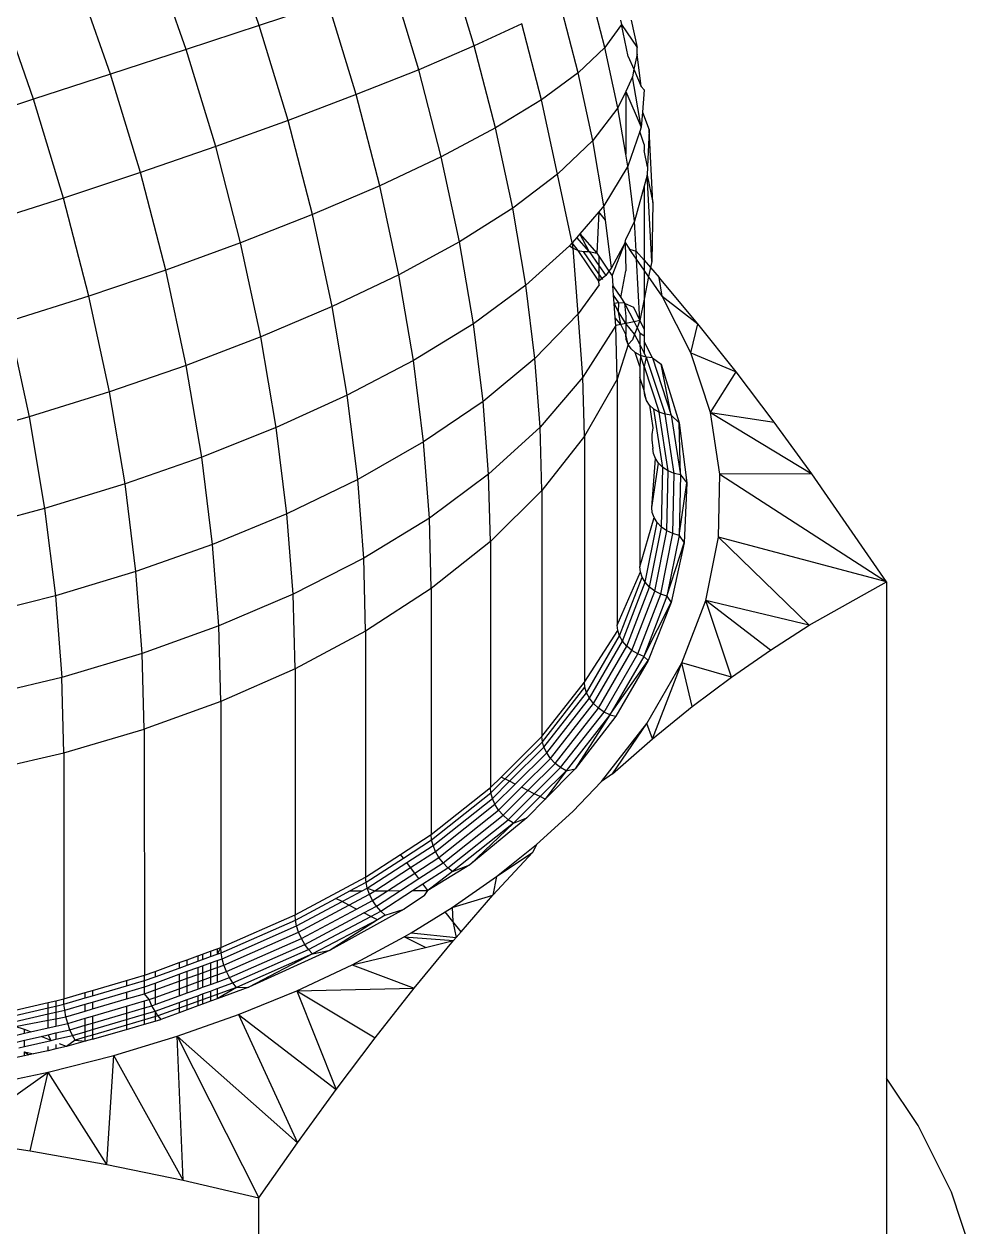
# Model space of a CAD drawing. Header units: millimetres. Extents: x 153 to 4750, y 92 to 3343.
# Drawn here: x 3365.9 to 3373, y 2191.26 to 2200.24 of the extents above; entities that cross this region are included whole.
import ezdxf

# ---------------------------------------------------------------- set-up
doc = ezdxf.new("R2010")
doc.units = ezdxf.units.MM

msp = doc.modelspace()

# ---------------------------------------------------------------- linework, layer by layer
for p, q in [((3367.657, 2200.2333), (3367.4109, 2200.9364)), ((3367.1117, 2200.0549), (3366.86, 2200.774)), ((3369.263, 2200.0805), (3369.0754, 2200.6976)), ((3366.5469, 2199.8702), (3366.292, 2200.5985)), ((3368.848, 2199.903), (3368.6488, 2200.5579)), ((3370.2384, 2200.0676), (3370.1189, 2200.5287)), ((3365.9721, 2199.6822), (3365.7162, 2200.4135)), ((3368.1728, 2200.4021), (3367.657, 2200.2333)), ((3368.3812, 2199.7166), (3368.1728, 2200.4021)), ((3370.0387, 2199.8788), (3369.9047, 2200.3961)), ((3369.6176, 2200.2459), (3369.263, 2200.0805)), ((3369.7648, 2199.6779), (3369.6176, 2200.2459)), ((3370.3613, 2200.2414), (3370.2384, 2200.0676)), ((3370.3533, 2200.2724), (3370.3613, 2200.2414)), ((3370.4128, 2200.0016), (3370.3613, 2200.2414)), ((3370.3613, 2200.2414), (3370.4779, 2200.0695)), ((3370.4353, 2200.272), (3370.4779, 2200.0695)), ((3367.657, 2200.2333), (3367.1117, 2200.0549)), ((3367.8725, 2199.5245), (3367.657, 2200.2333)), ((3367.1117, 2200.0549), (3366.5469, 2199.8702)), ((3367.3321, 2199.3299), (3367.1117, 2200.0549)), ((3369.263, 2200.0805), (3368.848, 2199.903)), ((3369.4217, 2199.4682), (3369.263, 2200.0805)), ((3370.2384, 2200.0676), (3370.0387, 2199.8788)), ((3370.3351, 2199.617), (3370.2384, 2200.0676)), ((3370.4783, 2200.0186), (3370.4779, 2200.0695)), ((3370.4128, 2200.0016), (3370.4536, 2199.906)), ((3370.4783, 2200.0186), (3370.4536, 2199.906)), ((3370.5081, 2199.7782), (3370.4783, 2200.0186)), ((3368.848, 2199.903), (3368.3812, 2199.7166)), ((3369.0164, 2199.2532), (3368.848, 2199.903)), ((3370.0387, 2199.8788), (3369.7648, 2199.6779)), ((3370.1472, 2199.3733), (3370.0387, 2199.8788)), ((3370.4536, 2199.906), (3370.4453, 2199.8502)), ((3370.4536, 2199.906), (3370.5081, 2199.7782)), ((3366.5469, 2199.8702), (3365.9721, 2199.6822)), ((3366.7701, 2199.1359), (3366.5469, 2199.8702)), ((3370.4453, 2199.8502), (3370.3936, 2199.7408)), ((3370.5092, 2199.4736), (3370.4453, 2199.8502)), ((3368.3812, 2199.7166), (3367.8725, 2199.5245)), ((3368.5575, 2199.0364), (3368.3812, 2199.7166)), ((3370.3936, 2199.7408), (3370.3351, 2199.617)), ((3370.3936, 2199.7408), (3370.3936, 2199.2726)), ((3370.3936, 2199.7408), (3370.5092, 2199.4736)), ((3370.5081, 2199.7782), (3370.5315, 2199.7534)), ((3370.5315, 2199.7534), (3370.5182, 2199.5859)), ((3365.9721, 2199.6822), (3365.3741, 2199.4867)), ((3366.1962, 2198.9449), (3365.9721, 2199.6822)), ((3369.7648, 2199.6779), (3369.4217, 2199.4682)), ((3369.8839, 2199.1229), (3369.7648, 2199.6779)), ((3370.3351, 2199.617), (3370.1472, 2199.3733)), ((3370.3936, 2199.2726), (3370.3351, 2199.617)), ((3367.8725, 2199.5245), (3367.3321, 2199.3299)), ((3368.0547, 2198.8211), (3367.8725, 2199.5245)), ((3370.5182, 2199.5859), (3370.5092, 2199.4736)), ((3370.5182, 2199.5859), (3370.5687, 2199.4533)), ((3369.4217, 2199.4682), (3369.0164, 2199.2532)), ((3369.5501, 2198.8698), (3369.4217, 2199.4682)), ((3370.4977, 2199.4403), (3370.4088, 2199.1832)), ((3370.5092, 2199.4736), (3370.4977, 2199.4403)), ((3370.5308, 2199.3449), (3370.4977, 2199.4403)), ((3370.5687, 2199.4533), (3370.5563, 2199.1783)), ((3370.5971, 2198.9127), (3370.5687, 2199.4533)), ((3370.1472, 2199.3733), (3369.8839, 2199.1229)), ((3370.2298, 2198.8867), (3370.1472, 2199.3733)), ((3370.5308, 2199.3449), (3370.5308, 2199.2995)), ((3367.3321, 2199.3299), (3366.7701, 2199.1359)), ((3367.5185, 2198.6106), (3367.3321, 2199.3299)), ((3369.0164, 2199.2532), (3368.5575, 2199.0364)), ((3369.1526, 2198.6181), (3369.0164, 2199.2532)), ((3370.4088, 2199.1832), (3370.3936, 2199.2726)), ((3370.5563, 2199.1783), (3370.5308, 2199.2995)), ((3370.4088, 2199.1832), (3370.2298, 2198.8867)), ((3370.4598, 2198.7715), (3370.4088, 2199.1832)), ((3370.5563, 2199.1783), (3370.5536, 2199.1161)), ((3366.7701, 2199.1359), (3366.1962, 2198.9449)), ((3366.9589, 2198.4072), (3366.7701, 2199.1359)), ((3369.8839, 2199.1229), (3369.5501, 2198.8698)), ((3369.9937, 2198.6109), (3369.8839, 2199.1229)), ((3370.5536, 2199.1161), (3370.5308, 2199.0326)), ((3370.5873, 2198.472), (3370.5536, 2199.1161)), ((3370.5536, 2199.1161), (3370.5971, 2198.9127)), ((3368.5575, 2199.0364), (3368.0547, 2198.8211)), ((3368.7001, 2198.3717), (3368.5575, 2199.0364)), ((3370.5308, 2199.0326), (3370.4598, 2198.7715)), ((3370.5308, 2199.0326), (3370.5308, 2198.4803)), ((3366.1962, 2198.9449), (3365.5973, 2198.7524)), ((3366.3858, 2198.2133), (3366.1962, 2198.9449)), ((3370.5971, 2198.9127), (3370.5873, 2198.472)), ((3368.0547, 2198.8211), (3367.5185, 2198.6106)), ((3368.2022, 2198.1339), (3368.0547, 2198.8211)), ((3369.5501, 2198.8698), (3369.1526, 2198.6181)), ((3369.6479, 2198.2938), (3369.5501, 2198.8698)), ((3370.1921, 2198.8426), (3370.0508, 2198.6775)), ((3370.1921, 2198.8426), (3370.1774, 2198.5327)), ((3370.2298, 2198.8867), (3370.1921, 2198.8426)), ((3370.2432, 2198.7786), (3370.1921, 2198.8426)), ((3370.2432, 2198.7786), (3370.2298, 2198.8867)), ((3370.287, 2198.4247), (3370.2432, 2198.7786)), ((3370.4598, 2198.7715), (3370.3936, 2198.6386)), ((3370.4715, 2198.5488), (3370.4598, 2198.7715)), ((3369.1526, 2198.6181), (3368.7001, 2198.3717)), ((3369.2564, 2198.0068), (3369.1526, 2198.6181)), ((3370.0277, 2198.6506), (3369.9937, 2198.6109)), ((3370.0508, 2198.6775), (3370.0277, 2198.6506)), ((3370.1204, 2198.5453), (3370.0277, 2198.6506)), ((3370.0508, 2198.6775), (3370.1774, 2198.5327)), ((3370.1204, 2198.5453), (3370.0508, 2198.6775)), ((3370.3896, 2198.6123), (3370.3936, 2198.6386)), ((3367.5185, 2198.6106), (3366.9589, 2198.4072)), ((3367.6693, 2197.9076), (3367.5185, 2198.6106)), ((3369.9746, 2198.5886), (3369.6479, 2198.2938)), ((3369.9937, 2198.6109), (3369.9746, 2198.5886)), ((3369.9746, 2198.5886), (3370.0009, 2198.5704)), ((3370.0009, 2198.5704), (3369.9937, 2198.6109)), ((3370.0373, 2198.5534), (3369.9937, 2198.6109)), ((3370.0009, 2198.5704), (3370.0373, 2198.5534)), ((3370.0375, 2198.0815), (3370.0009, 2198.5704)), ((3370.0373, 2198.5534), (3370.0781, 2198.5451)), ((3370.1921, 2198.3233), (3370.0373, 2198.5534)), ((3370.0781, 2198.5451), (3370.1204, 2198.5453)), ((3370.1921, 2198.3798), (3370.0781, 2198.5451)), ((3370.1204, 2198.5453), (3370.1774, 2198.5327)), ((3370.1204, 2198.5453), (3370.1921, 2198.4414)), ((3370.1774, 2198.5327), (3370.1921, 2198.5111)), ((3370.3896, 2198.6123), (3370.287, 2198.4247)), ((3370.2917, 2198.3637), (3370.3896, 2198.6123)), ((3370.3896, 2198.6123), (3370.4227, 2198.5643)), ((3370.3896, 2198.6123), (3370.3936, 2198.4021)), ((3370.4227, 2198.5643), (3370.4715, 2198.5488)), ((3370.4746, 2198.489), (3370.4227, 2198.5643)), ((3370.4746, 2198.489), (3370.4715, 2198.5488)), ((3370.4715, 2198.5488), (3370.5308, 2198.4803)), ((3370.1921, 2198.5111), (3370.2681, 2198.3987)), ((3370.1921, 2198.5111), (3370.1921, 2198.4414)), ((3370.1921, 2198.4414), (3370.2442, 2198.3658)), ((3370.1921, 2198.4414), (3370.1921, 2198.3798)), ((3370.4987, 2198.0295), (3370.4746, 2198.489)), ((3370.5308, 2198.4075), (3370.4746, 2198.489)), ((3370.5308, 2198.4803), (3370.5781, 2198.4258)), ((3370.5308, 2198.4803), (3370.5308, 2198.4075)), ((3370.5873, 2198.472), (3370.5781, 2198.4258)), ((3366.9589, 2198.4072), (3366.3858, 2198.2133)), ((3367.1117, 2197.6952), (3366.9589, 2198.4072)), ((3368.7001, 2198.3717), (3368.2022, 2198.1339)), ((3368.8087, 2197.7318), (3368.7001, 2198.3717)), ((3370.2224, 2198.3358), (3370.1921, 2198.3798)), ((3370.1921, 2198.3798), (3370.1921, 2198.3233)), ((3370.2442, 2198.3658), (3370.1921, 2198.3233)), ((3370.2681, 2198.3987), (3370.2442, 2198.3658)), ((3370.287, 2198.4247), (3370.2681, 2198.3987)), ((3370.2681, 2198.3987), (3370.2917, 2198.3637)), ((3370.2917, 2198.3637), (3370.2974, 2198.2886)), ((3370.3576, 2198.2014), (3370.3936, 2198.4021)), ((3370.5646, 2198.3585), (3370.5308, 2198.4075)), ((3370.5308, 2198.4075), (3370.5308, 2198.19)), ((3370.5646, 2198.3585), (3370.5308, 2198.19)), ((3370.5781, 2198.4258), (3370.5646, 2198.3585)), ((3370.6647, 2198.2133), (3370.5646, 2198.3585)), ((3370.5781, 2198.4258), (3370.643, 2198.3509)), ((3370.6647, 2198.2133), (3370.643, 2198.3509)), ((3370.9321, 2198.0065), (3370.643, 2198.3509)), ((3369.6479, 2198.2938), (3369.2564, 2198.0068)), ((3369.7156, 2197.747), (3369.6479, 2198.2938)), ((3370.1948, 2198.2979), (3370.0375, 2198.0815)), ((3370.1948, 2198.2979), (3370.1921, 2198.3233)), ((3370.2974, 2198.2886), (3370.3576, 2198.2014)), ((3370.3027, 2198.2192), (3370.2974, 2198.2886)), ((3366.3858, 2198.2133), (3365.7862, 2198.0237)), ((3366.5393, 2197.4985), (3366.3858, 2198.2133)), ((3370.3414, 2198.1632), (3370.3027, 2198.2192)), ((3370.3075, 2198.1571), (3370.3027, 2198.2192)), ((3370.3576, 2198.2014), (3370.3854, 2198.1611)), ((3370.5308, 2198.19), (3370.4987, 2198.0295)), ((3370.5308, 2198.19), (3370.5308, 2197.9639)), ((3370.8796, 2197.7889), (3370.6647, 2198.2133)), ((3370.6647, 2198.2133), (3370.9321, 2198.0065)), ((3368.2022, 2198.1339), (3367.6693, 2197.9076)), ((3368.3146, 2197.4722), (3368.2022, 2198.1339)), ((3370.0375, 2198.0815), (3369.7156, 2197.747)), ((3370.0738, 2197.6065), (3370.0375, 2198.0815)), ((3370.3414, 2198.1632), (3370.3075, 2198.1571)), ((3370.3386, 2198.0956), (3370.3075, 2198.1571)), ((3370.3156, 2198.0507), (3370.3075, 2198.1571)), ((3370.3386, 2198.0956), (3370.3414, 2198.1632)), ((3370.3936, 2198.0076), (3370.3386, 2198.0956)), ((3370.3559, 2197.9997), (3370.3386, 2198.0956)), ((3370.3854, 2198.1611), (3370.3414, 2198.1632)), ((3370.3854, 2198.1611), (3370.4503, 2198.1291)), ((3370.3854, 2198.1611), (3370.3936, 2198.0602)), ((3370.3854, 2198.1611), (3370.4565, 2198.0207)), ((3370.4503, 2198.1291), (3370.4987, 2198.0295)), ((3365.7862, 2198.0237), (3365.939, 2197.3118)), ((3369.2564, 2198.0068), (3368.8087, 2197.7318)), ((3369.3283, 2197.4266), (3369.2564, 2198.0068)), ((3370.3201, 2197.9922), (3370.0738, 2197.6065)), ((3370.3559, 2197.9997), (3370.3156, 2198.0507)), ((3370.3201, 2197.9922), (3370.3156, 2198.0507)), ((3370.3559, 2197.9997), (3370.3201, 2197.9922)), ((3370.3307, 2197.5923), (3370.3201, 2197.9922)), ((3370.3936, 2198.0076), (3370.3559, 2197.9997)), ((3370.3936, 2197.9254), (3370.3559, 2197.9997)), ((3370.3936, 2198.0602), (3370.3936, 2198.0076)), ((3370.4565, 2198.0207), (3370.3936, 2198.0076)), ((3370.3936, 2198.0076), (3370.3936, 2197.9254)), ((3370.46, 2197.929), (3370.3936, 2198.0076)), ((3370.4987, 2198.0295), (3370.4565, 2198.0207)), ((3370.4565, 2198.0207), (3370.4785, 2197.9771)), ((3370.4987, 2198.0295), (3370.4785, 2197.9771)), ((3370.4987, 2198.0295), (3370.5308, 2197.9639)), ((3370.8796, 2197.7889), (3370.9321, 2198.0065)), ((3371.2188, 2197.6464), (3370.9321, 2198.0065)), ((3367.6693, 2197.9076), (3367.1117, 2197.6952)), ((3367.7842, 2197.2309), (3367.6693, 2197.9076)), ((3370.3977, 2197.8888), (3370.3936, 2197.9254)), ((3370.4106, 2197.8526), (3370.3936, 2197.9254)), ((3370.46, 2197.929), (3370.4441, 2197.8874)), ((3370.4785, 2197.9771), (3370.46, 2197.929)), ((3370.4987, 2197.8527), (3370.46, 2197.929)), ((3370.4785, 2197.9771), (3370.4987, 2197.9374)), ((3370.4987, 2197.9374), (3370.5308, 2197.9156)), ((3370.4987, 2197.9374), (3370.4987, 2197.8527)), ((3370.5308, 2197.9639), (3370.5308, 2197.9156)), ((3370.5308, 2197.9156), (3370.5308, 2197.8739)), ((3370.4106, 2197.8526), (3370.3307, 2197.5923)), ((3370.4106, 2197.8526), (3370.3977, 2197.8888)), ((3370.4441, 2197.8874), (3370.4106, 2197.8526)), ((3370.4332, 2197.8192), (3370.4106, 2197.8526)), ((3370.4648, 2197.7909), (3370.4332, 2197.8192)), ((3370.4987, 2197.8527), (3370.5036, 2197.7698)), ((3370.5308, 2197.7892), (3370.4987, 2197.8527)), ((3370.5924, 2197.7523), (3370.5308, 2197.8739)), ((3370.5308, 2197.8739), (3370.5308, 2197.7892)), ((3368.8087, 2197.7318), (3368.3146, 2197.4722)), ((3368.884, 2197.1244), (3368.8087, 2197.7318)), ((3369.7156, 2197.747), (3369.3283, 2197.4266)), ((3369.7548, 2197.235), (3369.7156, 2197.747)), ((3370.5036, 2197.7698), (3370.4648, 2197.7909)), ((3370.4987, 2197.6877), (3370.4648, 2197.7909)), ((3370.5036, 2197.7698), (3370.4987, 2197.6877)), ((3370.5472, 2197.757), (3370.5036, 2197.7698)), ((3370.5308, 2197.6871), (3370.5036, 2197.7698)), ((3370.5472, 2197.757), (3370.5308, 2197.7892)), ((3370.5472, 2197.757), (3370.5308, 2197.6871)), ((3370.5924, 2197.7523), (3370.5472, 2197.757)), ((3370.5472, 2197.757), (3370.6873, 2197.3305)), ((3370.5924, 2197.7523), (3370.6569, 2197.7052)), ((3370.5924, 2197.7523), (3370.7334, 2197.3233)), ((3371.026, 2197.3434), (3370.8796, 2197.7889)), ((3370.8796, 2197.7889), (3371.2188, 2197.6464)), ((3367.1117, 2197.6952), (3366.5393, 2197.4985)), ((3367.2281, 2197.0098), (3367.1117, 2197.6952)), ((3370.4987, 2197.6877), (3370.4987, 2197.6055)), ((3370.5308, 2197.5077), (3370.5308, 2197.6871)), ((3370.5308, 2197.6871), (3370.6429, 2197.3459)), ((3370.6569, 2197.7052), (3370.7915, 2197.2665)), ((3370.7334, 2197.3233), (3370.6569, 2197.7052)), ((3371.026, 2197.3434), (3371.2188, 2197.6464)), ((3371.5025, 2197.2724), (3371.2188, 2197.6464)), ((3370.0738, 2197.6065), (3369.7548, 2197.235)), ((3370.0854, 2197.1675), (3370.0738, 2197.6065)), ((3370.3307, 2197.5923), (3370.0854, 2197.1675)), ((3370.3307, 2197.5923), (3370.3307, 2195.7552)), ((3370.4987, 2197.6055), (3370.4987, 2196.1924)), ((3370.5308, 2197.5077), (3370.4987, 2197.6055)), ((3366.5393, 2197.4985), (3365.939, 2197.3118)), ((3366.6561, 2196.8102), (3366.5393, 2197.4985)), ((3368.3146, 2197.4722), (3367.7842, 2197.2309)), ((3368.3924, 2196.8442), (3368.3146, 2197.4722)), ((3370.535, 2197.4709), (3370.5308, 2197.5077)), ((3370.5482, 2197.434), (3370.5308, 2197.5077)), ((3370.5482, 2197.434), (3370.535, 2197.4709)), ((3369.3283, 2197.4266), (3368.884, 2197.1244)), ((3369.3699, 2196.8832), (3369.3283, 2197.4266)), ((3370.5712, 2197.3993), (3370.5482, 2197.434)), ((3370.6033, 2197.3692), (3370.5712, 2197.3993)), ((3370.5712, 2197.3993), (3370.5971, 2197.2304)), ((3370.6702, 2196.9328), (3370.6033, 2197.3692)), ((3370.6429, 2197.3459), (3370.6033, 2197.3692)), ((3365.939, 2197.3118), (3365.2944, 2197.131)), ((3365.939, 2197.3118), (3366.0553, 2196.6263)), ((3370.7102, 2196.9072), (3370.6429, 2197.3459)), ((3370.6873, 2197.3305), (3370.6429, 2197.3459)), ((3370.7549, 2196.8892), (3370.6873, 2197.3305)), ((3370.7334, 2197.3233), (3370.6873, 2197.3305)), ((3370.7334, 2197.3233), (3370.7915, 2197.2665)), ((3370.7334, 2197.3233), (3370.8014, 2196.8793)), ((3371.0967, 2196.8824), (3371.026, 2197.3434)), ((3371.026, 2197.3434), (3371.5025, 2197.2724)), ((3371.026, 2197.3434), (3371.7838, 2196.8858)), ((3371.7838, 2196.8858), (3371.5025, 2197.2724)), ((3367.7842, 2197.2309), (3367.2281, 2197.0098)), ((3367.8638, 2196.5885), (3367.7842, 2197.2309)), ((3369.7548, 2197.235), (3369.3699, 2196.8832)), ((3369.7673, 2196.7617), (3369.7548, 2197.235)), ((3370.5971, 2197.2304), (3370.5873, 2197.1789)), ((3370.7915, 2197.2665), (3370.85, 2196.8192)), ((3370.8014, 2196.8793), (3370.7915, 2197.2665)), ((3368.884, 2197.1244), (3368.3924, 2196.8442)), ((3368.9275, 2196.5557), (3368.884, 2197.1244)), ((3370.0854, 2197.1675), (3369.7673, 2196.7617)), ((3370.0854, 2197.1675), (3370.0854, 2195.3304)), ((3370.5873, 2197.1789), (3370.5873, 2197.1392)), ((3370.5873, 2197.1392), (3370.5971, 2197.0756)), ((3367.2281, 2197.0098), (3366.6561, 2196.8102)), ((3367.3087, 2196.3592), (3367.2281, 2197.0098)), ((3370.6012, 2197.0385), (3370.5971, 2197.0756)), ((3370.6146, 2197.0008), (3370.6012, 2197.0385)), ((3370.5873, 2196.6348), (3370.6146, 2197.0008)), ((3370.5873, 2196.6348), (3370.6378, 2196.9648)), ((3370.6378, 2196.9648), (3370.6146, 2197.0008)), ((3370.6702, 2196.9328), (3370.6378, 2196.9648)), ((3370.6604, 2196.4878), (3370.6702, 2196.9328)), ((3370.7102, 2196.9072), (3370.6702, 2196.9328)), ((3368.3924, 2196.8442), (3367.8638, 2196.5885)), ((3368.4374, 2196.2561), (3368.3924, 2196.8442)), ((3369.3699, 2196.8832), (3368.9275, 2196.5557)), ((3369.3831, 2196.3809), (3369.3699, 2196.8832)), ((3370.7003, 2196.4598), (3370.7102, 2196.9072)), ((3370.7549, 2196.8892), (3370.7102, 2196.9072)), ((3370.745, 2196.4393), (3370.7549, 2196.8892)), ((3370.8014, 2196.8793), (3370.7549, 2196.8892)), ((3370.8014, 2196.8793), (3370.7914, 2196.4266)), ((3370.8014, 2196.8793), (3370.85, 2196.8192)), ((3371.0863, 2196.4124), (3371.0967, 2196.8824)), ((3371.7838, 2196.8858), (3371.0967, 2196.8824)), ((3371.0967, 2196.8824), (3372.3398, 2196.0789)), ((3372.3398, 2196.0789), (3371.7838, 2196.8858)), ((3366.6561, 2196.8102), (3366.0553, 2196.6263)), ((3366.737, 2196.157), (3366.6561, 2196.8102)), ((3369.7673, 2196.7617), (3369.3831, 2196.3809)), ((3369.7673, 2196.7617), (3369.7673, 2194.9246)), ((3370.7914, 2196.4266), (3370.85, 2196.8192)), ((3370.85, 2196.8192), (3370.8306, 2196.3701)), ((3366.0553, 2196.6263), (3365.4093, 2196.4543)), ((3366.0553, 2196.6263), (3366.136, 2195.9757)), ((3367.8638, 2196.5885), (3367.3087, 2196.3592)), ((3367.9098, 2195.9871), (3367.8638, 2196.5885)), ((3368.9275, 2196.5557), (3368.4374, 2196.2561)), ((3368.9414, 2196.0299), (3368.9275, 2196.5557)), ((3370.4987, 2196.1924), (3370.6048, 2196.5591)), ((3370.5915, 2196.5976), (3370.5873, 2196.6348)), ((3370.6048, 2196.5591), (3370.5915, 2196.5976)), ((3370.628, 2196.5217), (3370.6048, 2196.5591)), ((3370.5389, 2196.0768), (3370.628, 2196.5217)), ((3370.5709, 2196.041), (3370.6604, 2196.4878)), ((3370.6604, 2196.4878), (3370.628, 2196.5217)), ((3370.7003, 2196.4598), (3370.6604, 2196.4878)), ((3369.3831, 2196.3809), (3368.9414, 2196.0299)), ((3369.3831, 2196.3809), (3369.3831, 2194.5437)), ((3370.6103, 2196.0107), (3370.7003, 2196.4598)), ((3370.6545, 2195.9875), (3370.745, 2196.4393)), ((3370.745, 2196.4393), (3370.7003, 2196.4598)), ((3370.7914, 2196.4266), (3370.7004, 2195.9721)), ((3370.7914, 2196.4266), (3370.745, 2196.4393)), ((3370.7914, 2196.4266), (3370.8306, 2196.3701)), ((3370.9917, 2195.9404), (3371.0863, 2196.4124)), ((3371.7639, 2195.7553), (3371.0863, 2196.4124)), ((3372.3398, 2196.0789), (3371.0863, 2196.4124)), ((3367.3087, 2196.3592), (3366.737, 2196.157)), ((3367.3553, 2195.75), (3367.3087, 2196.3592)), ((3370.7004, 2195.9721), (3370.8306, 2196.3701)), ((3370.8306, 2196.3701), (3370.7337, 2195.9258)), ((3368.4374, 2196.2561), (3367.9098, 2195.9871)), ((3368.4518, 2195.7125), (3368.4374, 2196.2561)), ((3366.737, 2196.157), (3366.136, 2195.9757)), ((3366.7838, 2195.5453), (3366.737, 2196.157)), ((3370.3307, 2195.7552), (3370.5028, 2196.1549)), ((3370.3476, 2195.6774), (3370.516, 2196.1156)), ((3370.5028, 2196.1549), (3370.4987, 2196.1924)), ((3370.516, 2196.1156), (3370.5028, 2196.1549)), ((3370.5389, 2196.0768), (3370.516, 2196.1156)), ((3368.9414, 2196.0299), (3368.4518, 2195.7125)), ((3368.9414, 2196.0299), (3368.9414, 2194.1927)), ((3370.3699, 2195.6372), (3370.5389, 2196.0768)), ((3370.4013, 2195.5996), (3370.5709, 2196.041)), ((3370.5709, 2196.041), (3370.5389, 2196.0768)), ((3370.6103, 2196.0107), (3370.5709, 2196.041)), ((3371.7639, 2195.7553), (3372.3398, 2196.0789)), ((3372.3398, 2196.0789), (3372.3398, 2192.3737)), ((3366.136, 2195.9757), (3365.4889, 2195.8119)), ((3366.136, 2195.9757), (3366.1825, 2195.3665)), ((3367.9098, 2195.9871), (3367.3553, 2195.75)), ((3367.9245, 2195.431), (3367.9098, 2195.9871)), ((3370.4398, 2195.5669), (3370.6103, 2196.0107)), ((3370.4829, 2195.5411), (3370.6545, 2195.9875)), ((3370.7004, 2195.9721), (3370.5278, 2195.523)), ((3370.5278, 2195.523), (3370.7337, 2195.9258)), ((3370.7337, 2195.9258), (3370.5621, 2195.4929)), ((3370.6545, 2195.9875), (3370.6103, 2196.0107)), ((3370.7004, 2195.9721), (3370.6545, 2195.9875)), ((3370.7004, 2195.9721), (3370.7337, 2195.9258)), ((3370.8126, 2195.4741), (3370.9917, 2195.9404)), ((3371.1821, 2195.3689), (3370.9917, 2195.9404)), ((3371.4738, 2195.5706), (3370.9917, 2195.9404)), ((3371.7639, 2195.7553), (3370.9917, 2195.9404)), ((3367.3553, 2195.75), (3366.7838, 2195.5453)), ((3367.3702, 2195.1868), (3367.3553, 2195.75)), ((3370.3347, 2195.7174), (3370.3307, 2195.7552)), ((3371.4738, 2195.5706), (3371.7639, 2195.7553)), ((3368.4518, 2195.7125), (3367.9245, 2195.431)), ((3368.4518, 2195.7125), (3368.4518, 2193.8753)), ((3370.0854, 2195.3304), (3370.3347, 2195.7174)), ((3370.1017, 2195.2516), (3370.3476, 2195.6774)), ((3370.3476, 2195.6774), (3370.3347, 2195.7174)), ((3370.3699, 2195.6372), (3370.3476, 2195.6774)), ((3370.1233, 2195.2101), (3370.3699, 2195.6372)), ((3370.1536, 2195.1706), (3370.4013, 2195.5996)), ((3370.1908, 2195.1357), (3370.4398, 2195.5669)), ((3370.4013, 2195.5996), (3370.3699, 2195.6372)), ((3370.4398, 2195.5669), (3370.4013, 2195.5996)), ((3370.4829, 2195.5411), (3370.4398, 2195.5669)), ((3371.1821, 2195.3689), (3371.4738, 2195.5706)), ((3366.7838, 2195.5453), (3366.1825, 2195.3665)), ((3366.7987, 2194.9798), (3366.7838, 2195.5453)), ((3370.2325, 2195.1073), (3370.4829, 2195.5411)), ((3370.5278, 2195.523), (3370.2758, 2195.0866)), ((3370.2758, 2195.0866), (3370.5621, 2195.4929)), ((3370.5621, 2195.4929), (3370.3207, 2195.0774)), ((3370.5278, 2195.523), (3370.4829, 2195.5411)), ((3370.5278, 2195.523), (3370.5621, 2195.4929)), ((3367.9245, 2195.431), (3367.3702, 2195.1868)), ((3367.9245, 2195.431), (3367.9245, 2193.5939)), ((3370.5509, 2195.021), (3370.8126, 2195.4741)), ((3370.5934, 2194.9082), (3370.8126, 2195.4741)), ((3370.8887, 2195.1485), (3370.8126, 2195.4741)), ((3371.1821, 2195.3689), (3370.8126, 2195.4741)), ((3366.1825, 2195.3665), (3365.5349, 2195.2104)), ((3366.1974, 2194.8033), (3366.1825, 2195.3665)), ((3369.7673, 2194.9246), (3370.0854, 2195.3304)), ((3370.0893, 2195.2924), (3370.0854, 2195.3304)), ((3370.8887, 2195.1485), (3371.1821, 2195.3689)), ((3369.771, 2194.8864), (3370.0893, 2195.2924)), ((3369.7829, 2194.8448), (3370.1017, 2195.2516)), ((3369.8035, 2194.8021), (3370.1233, 2195.2101)), ((3370.1017, 2195.2516), (3370.0893, 2195.2924)), ((3370.1233, 2195.2101), (3370.1017, 2195.2516)), ((3370.1536, 2195.1706), (3370.1233, 2195.2101)), ((3367.3702, 2195.1868), (3366.7987, 2194.9798)), ((3367.3702, 2195.1868), (3367.3702, 2193.3497)), ((3369.8324, 2194.7609), (3370.1536, 2195.1706)), ((3369.8679, 2194.7238), (3370.1908, 2195.1357)), ((3370.1908, 2195.1357), (3370.1536, 2195.1706)), ((3370.2325, 2195.1073), (3370.1908, 2195.1357)), ((3370.5934, 2194.9082), (3370.8887, 2195.1485)), ((3369.9077, 2194.693), (3370.2325, 2195.1073)), ((3370.2758, 2195.0866), (3369.9491, 2194.6698)), ((3370.2758, 2195.0866), (3370.0162, 2194.6845)), ((3370.3207, 2195.0774), (3370.0162, 2194.6845)), ((3370.2758, 2195.0866), (3370.2325, 2195.1073)), ((3370.2758, 2195.0866), (3370.3207, 2195.0774)), ((3366.1974, 2194.8033), (3366.7987, 2194.9798)), ((3366.7987, 2194.9798), (3366.8005, 2193.1433)), ((3370.2116, 2194.5881), (3370.5509, 2195.021)), ((3370.2959, 2194.6466), (3370.5509, 2195.021)), ((3370.5934, 2194.9082), (3370.5509, 2195.021)), ((3369.3867, 2194.5053), (3369.771, 2194.8864)), ((3369.4627, 2194.6226), (3369.7673, 2194.9246)), ((3369.771, 2194.8864), (3369.7673, 2194.9246)), ((3369.7829, 2194.8448), (3369.771, 2194.8864)), ((3370.2959, 2194.6466), (3370.5934, 2194.9082)), ((3365.5496, 2194.6544), (3366.1974, 2194.8033)), ((3366.1974, 2194.8033), (3366.1974, 2192.9662)), ((3369.5264, 2194.5905), (3369.7829, 2194.8448)), ((3369.5687, 2194.5693), (3369.8035, 2194.8021)), ((3369.6154, 2194.5458), (3369.8324, 2194.7609)), ((3369.8035, 2194.8021), (3369.7829, 2194.8448)), ((3369.8324, 2194.7609), (3369.8035, 2194.8021)), ((3369.8679, 2194.7238), (3369.8324, 2194.7609)), ((3369.6638, 2194.5214), (3369.8679, 2194.7238)), ((3369.7108, 2194.4978), (3369.9077, 2194.693)), ((3369.9491, 2194.6698), (3369.7538, 2194.4761)), ((3370.0162, 2194.6845), (3369.7924, 2194.4567)), ((3369.9491, 2194.6698), (3369.7924, 2194.4567)), ((3369.9077, 2194.693), (3369.8679, 2194.7238)), ((3369.9491, 2194.6698), (3369.9077, 2194.693)), ((3369.9491, 2194.6698), (3370.0162, 2194.6845)), ((3369.3831, 2194.5437), (3369.4627, 2194.6226)), ((3369.3979, 2194.4631), (3369.5264, 2194.5905)), ((3369.5264, 2194.5905), (3369.4627, 2194.6226)), ((3369.5687, 2194.5693), (3369.5264, 2194.5905)), ((3369.9974, 2194.364), (3370.2116, 2194.5881)), ((3370.2959, 2194.6466), (3370.2116, 2194.5881)), ((3368.9414, 2194.1927), (3369.3831, 2194.5437)), ((3368.9446, 2194.1541), (3369.3867, 2194.5053)), ((3369.3867, 2194.5053), (3369.3831, 2194.5437)), ((3369.3979, 2194.4631), (3369.3867, 2194.5053)), ((3369.4173, 2194.4192), (3369.5687, 2194.5693)), ((3369.4445, 2194.3763), (3369.6154, 2194.5458)), ((3369.478, 2194.3372), (3369.6638, 2194.5214)), ((3369.5154, 2194.3041), (3369.7108, 2194.4978)), ((3369.6638, 2194.5214), (3369.6154, 2194.5458)), ((3369.7108, 2194.4978), (3369.6638, 2194.5214)), ((3369.7538, 2194.4761), (3369.7108, 2194.4978)), ((3368.9551, 2194.1113), (3369.3979, 2194.4631)), ((3368.9731, 2194.0663), (3369.4173, 2194.4192)), ((3369.4173, 2194.4192), (3369.3979, 2194.4631)), ((3369.4445, 2194.3763), (3369.4173, 2194.4192)), ((3369.7538, 2194.4761), (3369.5544, 2194.2785)), ((3369.7924, 2194.4567), (3369.6554, 2194.3173)), ((3369.7924, 2194.4567), (3369.7538, 2194.4761)), ((3368.9984, 2194.0219), (3369.4445, 2194.3763)), ((3369.0295, 2193.9809), (3369.478, 2194.3372)), ((3369.6554, 2194.3173), (3369.2306, 2193.9671)), ((3369.478, 2194.3372), (3369.4445, 2194.3763)), ((3369.5154, 2194.3041), (3369.478, 2194.3372)), ((3369.5544, 2194.2785), (3369.6554, 2194.3173)), ((3369.7283, 2194.118), (3369.9974, 2194.364)), ((3369.0644, 2193.9457), (3369.5154, 2194.3041)), ((3369.5544, 2194.2785), (3369.1006, 2193.9179)), ((3369.5544, 2194.2785), (3369.2306, 2193.9671)), ((3369.5544, 2194.2785), (3369.5154, 2194.3041)), ((3368.7127, 2194.0445), (3368.9414, 2194.1927)), ((3368.7335, 2194.0172), (3368.9446, 2194.1541)), ((3368.9446, 2194.1541), (3368.9414, 2194.1927)), ((3368.9551, 2194.1113), (3368.9446, 2194.1541)), ((3368.4518, 2193.8753), (3368.7127, 2194.0445)), ((3368.7335, 2194.0172), (3368.7127, 2194.0445)), ((3368.7587, 2193.984), (3368.9551, 2194.1113)), ((3368.7875, 2193.946), (3368.9731, 2194.0663)), ((3368.9731, 2194.0663), (3368.9551, 2194.1113)), ((3368.9984, 2194.0219), (3368.9731, 2194.0663)), ((3369.4025, 2193.7397), (3369.6991, 2194.0609)), ((3369.4282, 2193.8788), (3369.7283, 2194.118)), ((3369.4282, 2193.8788), (3369.6991, 2194.0609)), ((3369.7283, 2194.118), (3369.6991, 2194.0609)), ((3368.4547, 2193.8365), (3368.7335, 2194.0172)), ((3368.4643, 2193.7931), (3368.7587, 2193.984)), ((3368.7875, 2193.946), (3368.7587, 2193.984)), ((3368.8185, 2193.9052), (3368.9984, 2194.0219)), ((3368.8496, 2193.8643), (3369.0295, 2193.9809)), ((3369.2306, 2193.9671), (3368.9166, 2193.776)), ((3369.0295, 2193.9809), (3368.9984, 2194.0219)), ((3369.0644, 2193.9457), (3369.0295, 2193.9809)), ((3369.1006, 2193.9179), (3369.2306, 2193.9671)), ((3367.9245, 2193.5939), (3368.4518, 2193.8753)), ((3368.4547, 2193.8365), (3368.4518, 2193.8753)), ((3368.5208, 2193.7731), (3368.7875, 2193.946)), ((3368.6157, 2193.7738), (3368.8185, 2193.9052)), ((3368.7112, 2193.7745), (3368.8496, 2193.8643)), ((3368.8185, 2193.9052), (3368.7875, 2193.946)), ((3368.8496, 2193.8643), (3368.8185, 2193.9052)), ((3368.879, 2193.8255), (3369.0644, 2193.9457)), ((3369.1006, 2193.9179), (3368.9166, 2193.776)), ((3369.1006, 2193.9179), (3369.0644, 2193.9457)), ((3369.098, 2193.6483), (3369.4282, 2193.8788)), ((3369.4282, 2193.8788), (3369.4025, 2193.7397)), ((3368.2289, 2193.7159), (3368.3334, 2193.7717)), ((3368.2752, 2193.6922), (3368.4255, 2193.7724)), ((3368.3334, 2193.7717), (3368.4547, 2193.8365)), ((3368.3334, 2193.7717), (3368.4255, 2193.7724)), ((3368.4255, 2193.7724), (3368.4643, 2193.7931)), ((3368.4643, 2193.7931), (3368.4547, 2193.8365)), ((3368.4808, 2193.7471), (3368.4643, 2193.7931)), ((3368.4643, 2193.7931), (3368.5208, 2193.7731)), ((3368.4808, 2193.7471), (3368.5208, 2193.7731)), ((3368.504, 2193.7014), (3368.6157, 2193.7738)), ((3368.5208, 2193.7731), (3368.6157, 2193.7738)), ((3368.5325, 2193.6587), (3368.7112, 2193.7745)), ((3368.5644, 2193.6216), (3368.8013, 2193.7752)), ((3368.6157, 2193.7738), (3368.7112, 2193.7745)), ((3368.8013, 2193.7752), (3368.879, 2193.8255)), ((3368.8013, 2193.7752), (3368.9166, 2193.776)), ((3368.9166, 2193.776), (3368.879, 2193.8255)), ((3368.891, 2193.7379), (3368.9166, 2193.776)), ((3367.9272, 2193.5549), (3368.2289, 2193.7159)), ((3367.9358, 2193.511), (3368.2752, 2193.6922)), ((3368.2752, 2193.6922), (3368.2289, 2193.7159)), ((3368.3274, 2193.6653), (3368.2752, 2193.6922)), ((3368.3274, 2193.6653), (3368.4808, 2193.7471)), ((3368.3829, 2193.6367), (3368.504, 2193.7014)), ((3368.504, 2193.7014), (3368.4808, 2193.7471)), ((3368.5325, 2193.6587), (3368.504, 2193.7014)), ((3368.891, 2193.7379), (3368.7399, 2193.6359)), ((3369.098, 2193.6483), (3369.4025, 2193.7397)), ((3369.1639, 2193.4657), (3369.4025, 2193.7397)), ((3367.3702, 2193.3497), (3367.9245, 2193.5939)), ((3367.9272, 2193.5549), (3367.9245, 2193.5939)), ((3367.9507, 2193.4642), (3368.3274, 2193.6653)), ((3367.9716, 2193.4172), (3368.3829, 2193.6367)), ((3367.9973, 2193.373), (3368.4382, 2193.6083)), ((3368.7399, 2193.6359), (3368.1872, 2193.3295)), ((3368.3829, 2193.6367), (3368.3274, 2193.6653)), ((3368.4382, 2193.6083), (3368.5325, 2193.6587)), ((3368.4898, 2193.5818), (3368.4382, 2193.6083)), ((3368.4898, 2193.5818), (3368.5644, 2193.6216)), ((3368.5644, 2193.6216), (3368.5325, 2193.6587)), ((3368.5976, 2193.5919), (3368.5408, 2193.5556)), ((3368.5976, 2193.5919), (3368.5644, 2193.6216)), ((3368.5976, 2193.5919), (3368.7399, 2193.6359)), ((3368.7907, 2193.4603), (3369.0445, 2193.6155)), ((3369.0445, 2193.6155), (3369.098, 2193.6483)), ((3369.102, 2193.5433), (3369.0445, 2193.6155)), ((3369.098, 2193.6483), (3369.102, 2193.5433)), ((3367.3726, 2193.3106), (3367.9272, 2193.5549)), ((3367.3802, 2193.2662), (3367.9358, 2193.511)), ((3367.9358, 2193.511), (3367.9272, 2193.5549)), ((3367.9507, 2193.4642), (3367.9358, 2193.511)), ((3368.0261, 2193.3343), (3368.4898, 2193.5818)), ((3368.5408, 2193.5556), (3368.056, 2193.3028)), ((3368.5408, 2193.5556), (3368.1872, 2193.3295)), ((3368.5408, 2193.5556), (3368.4898, 2193.5818)), ((3369.1639, 2193.4657), (3369.102, 2193.5433)), ((3369.102, 2193.5433), (3369.1288, 2193.4254)), ((3367.3934, 2193.2186), (3367.9507, 2193.4642)), ((3367.4119, 2193.1706), (3367.9716, 2193.4172)), ((3367.9716, 2193.4172), (3367.9507, 2193.4642)), ((3367.9973, 2193.373), (3367.9716, 2193.4172)), ((3368.3513, 2193.2206), (3368.7384, 2193.4283)), ((3368.7384, 2193.4283), (3368.7907, 2193.4603)), ((3368.7384, 2193.4283), (3369.1076, 2193.4011)), ((3368.8981, 2193.3511), (3368.7384, 2193.4283)), ((3368.7907, 2193.4603), (3369.1288, 2193.4254)), ((3369.1288, 2193.4254), (3369.1076, 2193.4011)), ((3369.1288, 2193.4254), (3369.1639, 2193.4657)), ((3367.2348, 2193.3006), (3367.2932, 2193.3218)), ((3367.2932, 2193.3218), (3367.3439, 2193.3402)), ((3367.2932, 2193.3218), (3367.2932, 2193.2818)), ((3367.3702, 2193.3497), (3367.3439, 2193.3002)), ((3367.3439, 2193.3402), (3367.3702, 2193.3497)), ((3367.3439, 2193.3402), (3367.3439, 2193.3002)), ((3367.3726, 2193.3106), (3367.3702, 2193.3497)), ((3367.4346, 2193.1251), (3367.9973, 2193.373)), ((3367.4601, 2193.0849), (3368.0261, 2193.3343)), ((3368.1872, 2193.3295), (3367.5786, 2193.0536)), ((3368.0261, 2193.3343), (3367.9973, 2193.373)), ((3368.056, 2193.3028), (3368.0261, 2193.3343)), ((3368.056, 2193.3028), (3368.1872, 2193.3295)), ((3368.3513, 2193.2206), (3368.8981, 2193.3511)), ((3368.8143, 2193.0459), (3369.1076, 2193.4011)), ((3368.8981, 2193.3511), (3369.1076, 2193.4011)), ((3366.8792, 2193.1718), (3367.0584, 2193.2367)), ((3367.0584, 2193.2367), (3367.12, 2193.259)), ((3367.0584, 2193.2367), (3367.0584, 2193.1967)), ((3367.12, 2193.259), (3367.1985, 2193.2875)), ((3367.12, 2193.2191), (3367.12, 2193.259)), ((3367.12, 2193.2191), (3367.1985, 2193.2475)), ((3367.1985, 2193.2875), (3367.2348, 2193.3006)), ((3367.1985, 2193.2875), (3367.1985, 2193.2475)), ((3367.1985, 2193.2475), (3367.2348, 2193.2606)), ((3367.2348, 2193.3006), (3367.2348, 2193.2606)), ((3367.2348, 2193.2606), (3367.2932, 2193.2818)), ((3367.2348, 2193.2135), (3367.2932, 2193.2347)), ((3367.2932, 2193.2818), (3367.3439, 2193.3002)), ((3367.2932, 2193.2347), (3367.3439, 2193.2531)), ((3367.2932, 2193.2347), (3367.2932, 2193.1825)), ((3367.3439, 2193.3002), (3367.3726, 2193.3106)), ((3367.3439, 2193.2531), (3367.3802, 2193.2662)), ((3367.3439, 2193.2531), (3367.3439, 2193.2008)), ((3367.3802, 2193.2662), (3367.3726, 2193.3106)), ((3367.3934, 2193.2186), (3367.3802, 2193.2662)), ((3368.056, 2193.3028), (3367.4865, 2193.0519)), ((3368.056, 2193.3028), (3367.5786, 2193.0536)), ((3366.6653, 2193.1035), (3366.8005, 2193.1433)), ((3366.8005, 2193.1433), (3366.8792, 2193.1718)), ((3366.8005, 2193.1034), (3366.8005, 2193.1433)), ((3366.8792, 2193.1318), (3367.0584, 2193.1967)), ((3366.8792, 2193.1718), (3366.8792, 2193.1318)), ((3366.8792, 2193.0847), (3367.0584, 2193.1496)), ((3367.0584, 2193.1967), (3367.12, 2193.2191)), ((3367.0584, 2193.1496), (3367.12, 2193.172)), ((3367.0584, 2193.1496), (3367.0584, 2193.098)), ((3367.12, 2193.172), (3367.1985, 2193.2004)), ((3367.12, 2193.1202), (3367.12, 2193.172)), ((3367.12, 2193.1202), (3367.1985, 2193.1485)), ((3367.1985, 2193.2004), (3367.2348, 2193.2135)), ((3367.1985, 2193.2004), (3367.1985, 2193.1485)), ((3367.1985, 2193.1485), (3367.2348, 2193.1615)), ((3367.1985, 2193.1485), (3367.1985, 2193.0933)), ((3367.2348, 2193.2135), (3367.2348, 2193.1615)), ((3367.2348, 2193.1615), (3367.2932, 2193.1825)), ((3367.2348, 2193.1615), (3367.2348, 2193.1064)), ((3367.2932, 2193.1825), (3367.3439, 2193.2008)), ((3367.2932, 2193.1825), (3367.2932, 2193.1276)), ((3367.2932, 2193.1276), (3367.3439, 2193.146)), ((3367.3439, 2193.2008), (3367.3934, 2193.2186)), ((3367.3439, 2193.2008), (3367.3439, 2193.146)), ((3367.3439, 2193.146), (3367.4119, 2193.1706)), ((3367.3439, 2193.146), (3367.3439, 2193.0922)), ((3367.4119, 2193.1706), (3367.3934, 2193.2186)), ((3367.4346, 2193.1251), (3367.4119, 2193.1706)), ((3367.9384, 2193.0269), (3368.3513, 2193.2206)), ((3368.3513, 2193.2206), (3368.8143, 2193.0459)), ((3366.4112, 2193.0289), (3366.6653, 2193.1035)), ((3366.4112, 2192.9891), (3366.6653, 2193.0637)), ((3366.6653, 2193.1035), (3366.6653, 2193.0637)), ((3366.6653, 2193.0637), (3366.8005, 2193.1034)), ((3366.6653, 2193.017), (3366.8005, 2193.0567)), ((3366.8005, 2193.1034), (3366.8792, 2193.1318)), ((3366.8005, 2193.0567), (3366.8005, 2193.1034)), ((3366.8005, 2193.0567), (3366.8792, 2193.0847)), ((3366.8005, 2193.0051), (3366.8005, 2193.0567)), ((3366.8792, 2193.0335), (3367.0584, 2193.098)), ((3366.8792, 2193.0847), (3366.8792, 2193.0335)), ((3367.0584, 2193.098), (3367.12, 2193.1202)), ((3367.0584, 2193.098), (3367.0584, 2193.0425)), ((3367.0584, 2193.0425), (3367.12, 2193.0648)), ((3367.4865, 2193.0519), (3367.0584, 2192.8968)), ((3367.12, 2193.0648), (3367.12, 2193.1202)), ((3367.12, 2193.0648), (3367.1985, 2193.0933)), ((3367.12, 2193.0111), (3367.12, 2193.0648)), ((3367.1985, 2193.0933), (3367.2348, 2193.1064)), ((3367.1985, 2193.0933), (3367.1985, 2193.0396)), ((3367.1985, 2193.0396), (3367.2348, 2193.0527)), ((3367.2348, 2193.1064), (3367.2932, 2193.1276)), ((3367.2348, 2193.1064), (3367.2348, 2193.0527)), ((3367.2348, 2193.0527), (3367.2932, 2193.0739)), ((3367.2932, 2193.1276), (3367.2932, 2193.0739)), ((3367.2932, 2193.0739), (3367.3439, 2193.0922)), ((3367.3439, 2193.0922), (3367.4346, 2193.1251)), ((3367.3439, 2193.0428), (3367.4601, 2193.0849)), ((3367.5786, 2193.0536), (3367.3439, 2192.9676)), ((3367.4865, 2193.0519), (3367.3439, 2192.9676)), ((3367.4601, 2193.0849), (3367.4346, 2193.1251)), ((3367.4865, 2193.0519), (3367.4601, 2193.0849)), ((3367.4865, 2193.0519), (3367.5786, 2193.0536)), ((3366.1393, 2192.9528), (3366.1974, 2192.9662)), ((3366.1974, 2192.9662), (3366.3577, 2193.0132)), ((3366.1991, 2192.9268), (3366.1974, 2192.9662)), ((3366.1991, 2192.9268), (3366.3577, 2192.9734)), ((3366.3577, 2193.0132), (3366.4112, 2193.0289)), ((3366.3577, 2192.9734), (3366.3577, 2193.0132)), ((3366.3577, 2192.9734), (3366.4112, 2192.9891)), ((3366.4112, 2193.0289), (3366.4112, 2192.9891)), ((3366.4112, 2192.9424), (3366.6653, 2193.017)), ((3366.4112, 2192.8909), (3366.6653, 2192.9655)), ((3366.6653, 2193.017), (3366.6653, 2192.9655)), ((3366.6653, 2192.9655), (3366.8005, 2193.0051)), ((3366.8005, 2193.0051), (3366.8792, 2193.0335)), ((3366.8348, 2192.9616), (3366.8005, 2193.0051)), ((3366.8005, 2192.9515), (3366.8348, 2192.9616)), ((3366.8348, 2192.9616), (3366.8792, 2192.9776)), ((3366.8546, 2192.915), (3366.8348, 2192.9616)), ((3366.8792, 2192.9776), (3367.0584, 2193.0425)), ((3366.8792, 2193.0335), (3366.8792, 2192.9776)), ((3366.8792, 2192.9239), (3367.0584, 2192.9888)), ((3366.8792, 2192.9776), (3366.8792, 2192.9239)), ((3367.0584, 2193.0425), (3367.0584, 2192.9888)), ((3367.0584, 2192.9888), (3367.12, 2193.0111)), ((3367.0584, 2192.9394), (3367.12, 2192.9617)), ((3367.12, 2193.0111), (3367.1985, 2193.0396)), ((3367.12, 2192.9617), (3367.1985, 2192.9901)), ((3367.12, 2192.8855), (3367.12, 2192.9617)), ((3367.1985, 2192.9901), (3367.2348, 2193.0033)), ((3367.1985, 2192.9901), (3367.1985, 2192.9143)), ((3367.2348, 2193.0033), (3367.2932, 2193.0244)), ((3367.2348, 2193.0033), (3367.2348, 2192.9276)), ((3367.2932, 2193.0244), (3367.3439, 2193.0428)), ((3367.2932, 2193.0244), (3367.2932, 2192.949)), ((3367.3439, 2192.9676), (3367.2932, 2192.949)), ((3367.3439, 2193.0428), (3367.3439, 2192.9676)), ((3367.5021, 2192.8487), (3367.9384, 2193.0269)), ((3367.9384, 2193.0269), (3368.8143, 2193.0459)), ((3367.9384, 2193.0269), (3368.5225, 2192.6753)), ((3367.9384, 2193.0269), (3368.2321, 2192.2903)), ((3368.5225, 2192.6753), (3368.8143, 2193.0459)), ((3365.835, 2192.8829), (3366.0815, 2192.9395)), ((3365.835, 2192.8431), (3366.0815, 2192.8998)), ((3366.0815, 2192.9395), (3366.1393, 2192.9528)), ((3366.0815, 2192.8998), (3366.0815, 2192.9395)), ((3366.0815, 2192.8998), (3366.1393, 2192.9131)), ((3366.0815, 2192.8535), (3366.0815, 2192.8998)), ((3366.1393, 2192.9528), (3366.1393, 2192.9131)), ((3366.1393, 2192.9131), (3366.1991, 2192.9268)), ((3366.1393, 2192.9131), (3366.1393, 2192.8668)), ((3366.1393, 2192.8668), (3366.2047, 2192.8818)), ((3366.2047, 2192.8818), (3366.1991, 2192.9268)), ((3366.2047, 2192.8818), (3366.3577, 2192.9267)), ((3366.2142, 2192.833), (3366.2047, 2192.8818)), ((3366.2142, 2192.833), (3366.3577, 2192.8751)), ((3366.3577, 2192.9267), (3366.4112, 2192.9424)), ((3366.3577, 2192.8751), (3366.3577, 2192.9267)), ((3366.3577, 2192.8751), (3366.4112, 2192.8909)), ((3366.4112, 2192.9424), (3366.4112, 2192.8909)), ((3366.4112, 2192.8372), (3366.6653, 2192.9118)), ((3366.6653, 2192.9118), (3366.8005, 2192.9515)), ((3366.6653, 2192.9118), (3366.6653, 2192.8594)), ((3366.6653, 2192.8594), (3366.8005, 2192.8991)), ((3366.8005, 2192.8991), (3366.8005, 2192.9515)), ((3366.8005, 2192.8991), (3366.8546, 2192.915)), ((3366.8005, 2192.8513), (3366.8005, 2192.8991)), ((3366.8005, 2192.8513), (3366.8792, 2192.8745)), ((3366.8546, 2192.915), (3366.8792, 2192.9239)), ((3366.8792, 2192.8745), (3366.8546, 2192.915)), ((3366.8792, 2192.8745), (3367.0584, 2192.9394)), ((3366.8792, 2192.8745), (3366.8792, 2192.8006)), ((3366.8995, 2192.8392), (3366.8792, 2192.8745)), ((3367.0584, 2192.8968), (3366.8995, 2192.8392)), ((3367.0584, 2192.9394), (3367.0584, 2192.8968)), ((3367.0584, 2192.8968), (3367.0584, 2192.863)), ((3367.12, 2192.8855), (3367.0584, 2192.863)), ((3367.1985, 2192.9143), (3367.12, 2192.8855)), ((3367.2348, 2192.9276), (3367.1985, 2192.9143)), ((3367.2932, 2192.949), (3367.2348, 2192.9276)), ((3365.835, 2192.7968), (3366.0815, 2192.8535)), ((3365.835, 2192.7601), (3366.0815, 2192.8071)), ((3366.0815, 2192.8535), (3366.1393, 2192.8668)), ((3366.0815, 2192.8071), (3366.0815, 2192.8535)), ((3366.0815, 2192.8071), (3366.1393, 2192.8184)), ((3366.0815, 2192.7497), (3366.0815, 2192.8071)), ((3366.1393, 2192.8668), (3366.1393, 2192.8184)), ((3366.1393, 2192.8184), (3366.2142, 2192.833)), ((3366.1393, 2192.8184), (3366.1393, 2192.763)), ((3366.1393, 2192.763), (3366.2276, 2192.7833)), ((3366.2276, 2192.7833), (3366.2142, 2192.833)), ((3366.2276, 2192.7833), (3366.3577, 2192.8215)), ((3366.2441, 2192.7358), (3366.2276, 2192.7833)), ((3366.3577, 2192.8215), (3366.4112, 2192.8372)), ((3366.3577, 2192.7691), (3366.3577, 2192.8215)), ((3366.3577, 2192.7691), (3366.4112, 2192.7848)), ((3366.4112, 2192.7848), (3366.6653, 2192.8594)), ((3366.4112, 2192.8372), (3366.4112, 2192.7848)), ((3366.4112, 2192.737), (3366.6653, 2192.8116)), ((3366.4112, 2192.7848), (3366.4112, 2192.737)), ((3366.6653, 2192.8594), (3366.6653, 2192.8116)), ((3366.6653, 2192.8116), (3366.8005, 2192.8513)), ((3366.6653, 2192.8116), (3366.6653, 2192.7705)), ((3366.8005, 2192.8102), (3366.6653, 2192.7705)), ((3366.8005, 2192.8102), (3366.8005, 2192.8513)), ((3366.8995, 2192.8392), (3366.8005, 2192.8102)), ((3366.8005, 2192.7778), (3366.8005, 2192.8102)), ((3366.8005, 2192.7778), (3366.8792, 2192.8006)), ((3366.8792, 2192.8006), (3366.922, 2192.813)), ((3366.8995, 2192.8392), (3366.922, 2192.813)), ((3367.0584, 2192.863), (3366.922, 2192.813)), ((3367.0452, 2192.6874), (3367.5021, 2192.8487)), ((3367.5021, 2192.8487), (3368.2321, 2192.2903)), ((3367.5021, 2192.8487), (3367.943, 2191.8922)), ((3365.905, 2192.7374), (3365.835, 2192.7601)), ((3365.835, 2192.6931), (3365.905, 2192.7092)), ((3365.905, 2192.7092), (3365.905, 2192.7374)), ((3365.9494, 2192.7194), (3365.905, 2192.7374)), ((3365.905, 2192.7092), (3365.9494, 2192.7194)), ((3365.9494, 2192.7194), (3366.0815, 2192.7497)), ((3366.0299, 2192.6866), (3366.0815, 2192.6984)), ((3366.0815, 2192.7497), (3366.1393, 2192.763)), ((3366.0815, 2192.6984), (3366.1393, 2192.7117)), ((3366.1033, 2192.6567), (3366.0815, 2192.6984)), ((3366.1393, 2192.7117), (3366.2441, 2192.7358)), ((3366.1393, 2192.7117), (3366.1393, 2192.665)), ((3366.1393, 2192.665), (3366.2626, 2192.6933)), ((3366.2441, 2192.7358), (3366.3577, 2192.7691)), ((3366.2626, 2192.6933), (3366.2441, 2192.7358)), ((3366.2626, 2192.6933), (3366.3577, 2192.7212)), ((3366.2818, 2192.6579), (3366.2626, 2192.6933)), ((3366.3577, 2192.7212), (3366.3577, 2192.7691)), ((3366.3577, 2192.7212), (3366.4112, 2192.737)), ((3366.3577, 2192.6802), (3366.3577, 2192.7212)), ((3366.4112, 2192.6959), (3366.3577, 2192.6802)), ((3366.6653, 2192.7705), (3366.4112, 2192.6959)), ((3366.4112, 2192.665), (3366.6653, 2192.7386)), ((3366.4112, 2192.737), (3366.4112, 2192.6959)), ((3366.4112, 2192.6959), (3366.4112, 2192.665)), ((3366.6653, 2192.7386), (3366.8005, 2192.7778)), ((3366.6653, 2192.7705), (3366.6653, 2192.7386)), ((3365.835, 2192.6418), (3365.905, 2192.6579)), ((3365.8621, 2192.6012), (3365.905, 2192.6111)), ((3365.905, 2192.6579), (3366.0299, 2192.6866)), ((3365.905, 2192.6111), (3365.905, 2192.6579)), ((3365.905, 2192.6111), (3366.1033, 2192.6567)), ((3366.1033, 2192.6567), (3366.0299, 2192.6866)), ((3366.0815, 2192.5795), (3366.0815, 2192.6119)), ((3366.1033, 2192.6567), (3366.1393, 2192.665)), ((3366.1393, 2192.6252), (3366.1393, 2192.5922)), ((3366.2185, 2192.6097), (3366.1393, 2192.5922)), ((3366.2185, 2192.6097), (3366.1657, 2192.6312)), ((3366.2818, 2192.6579), (3366.2185, 2192.6097)), ((3366.3577, 2192.6495), (3366.2185, 2192.6097)), ((3366.3577, 2192.6802), (3366.2818, 2192.6579)), ((3366.2818, 2192.6579), (3366.3577, 2192.6495)), ((3366.3577, 2192.6495), (3366.3577, 2192.6802)), ((3366.4112, 2192.665), (3366.3577, 2192.6495)), ((3366.5706, 2192.5441), (3367.0452, 2192.6874)), ((3367.0452, 2192.6874), (3367.6551, 2191.4822)), ((3367.943, 2191.8922), (3367.0452, 2192.6874)), ((3367.0887, 2191.6122), (3367.0452, 2192.6874)), ((3368.2321, 2192.2903), (3368.5225, 2192.6753)), ((3365.905, 2192.5406), (3365.835, 2192.5251)), ((3365.905, 2192.5406), (3365.905, 2192.5713)), ((3365.905, 2192.5713), (3365.9717, 2192.5553)), ((3365.905, 2192.5713), (3365.938, 2192.5478)), ((3365.9717, 2192.5553), (3365.905, 2192.5406)), ((3366.0815, 2192.5795), (3365.9717, 2192.5553)), ((3366.1393, 2192.5922), (3366.0815, 2192.5795)), ((3366.0815, 2192.4197), (3366.5706, 2192.5441)), ((3366.5196, 2191.7291), (3366.5706, 2192.5441)), ((3367.0887, 2191.6122), (3366.5706, 2192.5441)), ((3365.3724, 2191.919), (3366.0815, 2192.4197)), ((3365.5815, 2192.3149), (3366.0815, 2192.4197)), ((3365.9476, 2191.8319), (3366.0815, 2192.4197)), ((3366.5196, 2191.7291), (3366.0815, 2192.4197)), ((3372.5766, 2192.022), (3372.3398, 2192.3737)), ((3372.3398, 2192.3737), (3372.3398, 2190.7137)), ((3367.943, 2191.8922), (3368.2321, 2192.2903)), ((3372.8259, 2191.523), (3372.5766, 2192.022)), ((3365.3724, 2191.919), (3365.9476, 2191.8319)), ((3367.6551, 2191.4822), (3367.943, 2191.8922)), ((3365.9476, 2191.8319), (3366.5196, 2191.7291)), ((3366.5196, 2191.7291), (3367.0887, 2191.6122)), ((3367.0887, 2191.6122), (3367.6551, 2191.4822)), ((3367.6551, 2186.1171), (3367.6551, 2191.4822)), ((3373.0008, 2190.9958), (3372.8259, 2191.523))]:
    msp.add_line(p, q)

doc.saveas('drawing.dxf')
